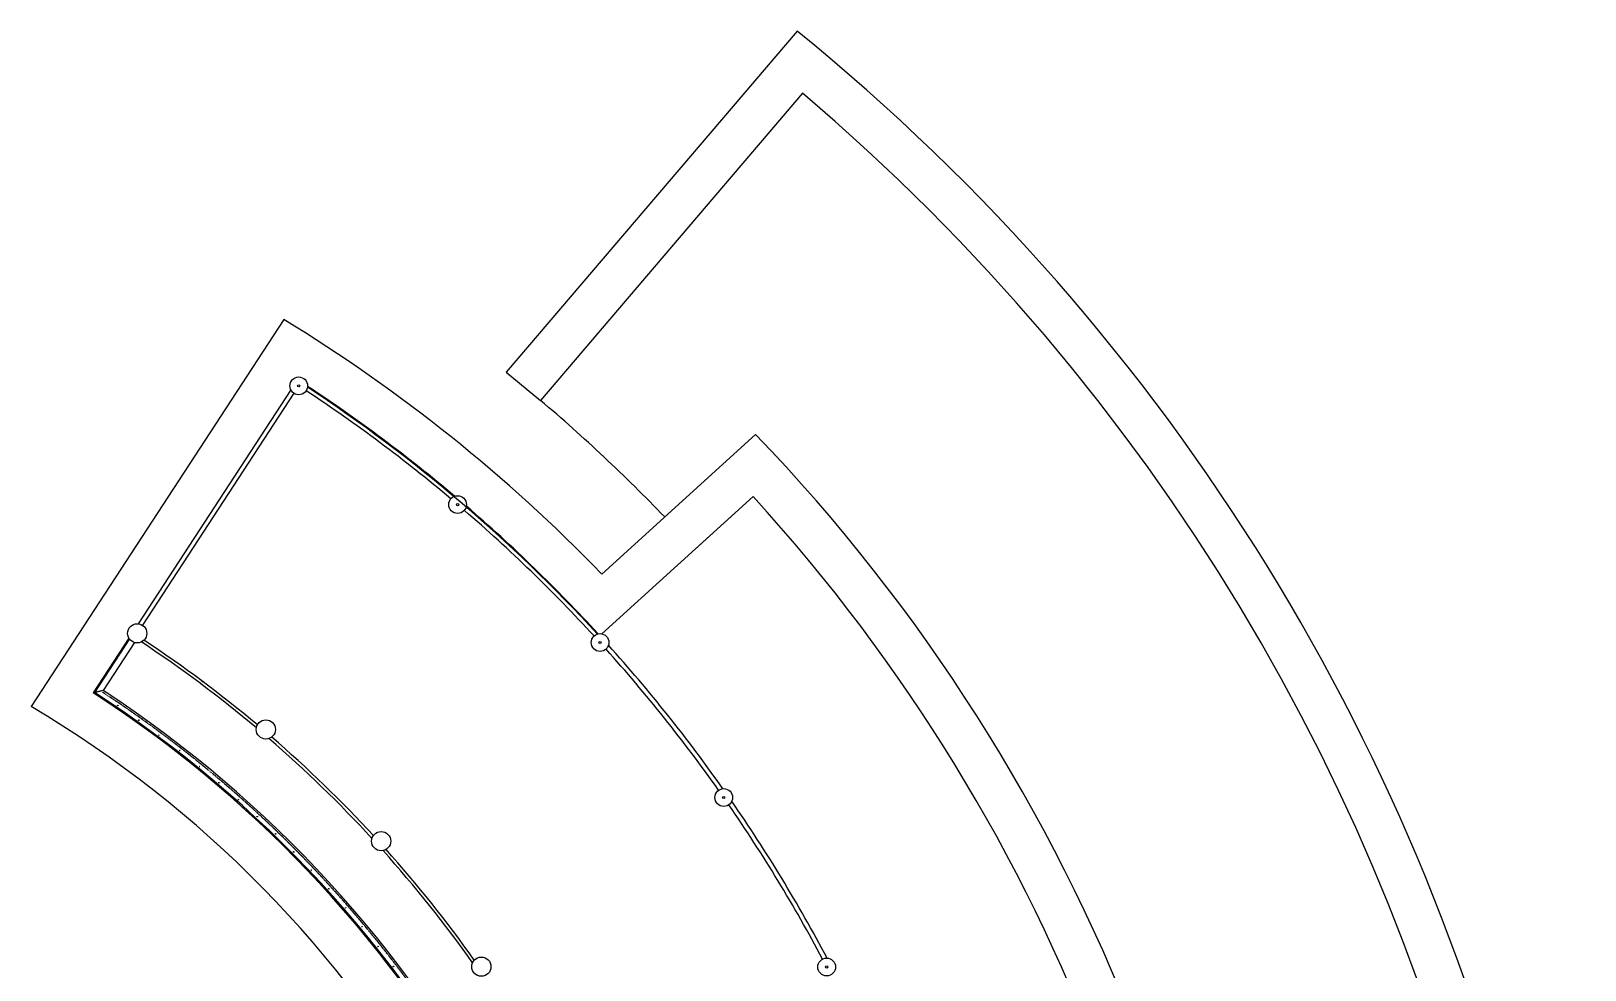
# Model space of a CAD drawing. Header units: millimetres. Extents: x -616979 to 2364082, y 43054 to 1637649.
# Drawn here: x -402809 to -350334, y 123292 to 155013 of the extents above; entities that cross this region are included whole.
import ezdxf

# ---------------------------------------------------------------- set-up
doc = ezdxf.new("R2010")
doc.units = ezdxf.units.MM
doc.linetypes.add('HIDDEN', pattern=[0.375, 0.25, -0.125])
for name, color, linetype in [('a-columns', 7, 'Continuous'), ('a-line', 7, 'Continuous'), ('a-railing', 254, 'Continuous'), ('a-shading device', 7, 'Continuous'), ('a-wall', 5, 'Continuous')]:
    doc.layers.add(name, color=color, linetype=linetype)

msp = doc.modelspace()

# ---------------------------------------------------------------- linework, layer by layer
at = {"layer": 'a-columns'}
for centre, radius in [((-393769.911, 143025.727), 300), ((-388404.794, 139014.988), 300), ((-399225.133, 134664.152), 325), ((-383594.286, 134353.495), 300), ((-394880.702, 131416.436), 325), ((-379416.764, 129117.197), 300), ((-390985.369, 127641.768), 325), ((-387602.6, 123401.649), 325), ((-375940.293, 123391.408), 300)]:
    msp.add_circle(centre, radius, dxfattribs=at)
at = {"layer": 'a-line'}
for p, q in [((-376938.431, 155012.915), (-386760.11, 143488.578)), ((-376757.617, 152912.558), (-385603.74, 142532.898)), ((-386760.11, 143488.578), (-385603.74, 142532.898)), ((-378424.932, 139284.109), (-380384.786, 137504.395))]:
    msp.add_line(p, q, dxfattribs=at)
at = {"layer": 'a-line', "color": 8}
for p, q in [((-394277.651, 145267.193), (-402809.093, 132190.494)), ((-378339.649, 141387.712), (-383536.524, 136668.511))]:
    msp.add_line(p, q, dxfattribs=at)
at = {"layer": 'a-line'}
for radius, start, end in [(72110.798, 335.06515321, 50.87164645), (70610.798, 336.25456373, 49.68223593), (56972.976, 43.9268175, 49.7113713)]:
    msp.add_arc((-422444.654, 99074.101), radius, start, end, dxfattribs=at)
at = {"layer": 'a-line', "color": 8}
for radius, start, end in [(54103.427, 44.0162132, 58.6265741), (61120.304, 358.61926448, 43.81248257), (38500, 0.3743144, 59.3352312)]:
    msp.add_arc((-422444.635, 99074.101), radius, start, end, dxfattribs=at)
at = {"layer": 'a-railing'}
for p, q in [((-399488.168, 134473.266), (-400664.862, 132666.755)), ((-399314.382, 134351.647), (-400370.916, 132731.031)), ((-400684.863, 132637.657), (-400684.918, 132637.573)), ((-400507.282, 132521.859), (-400507.325, 132521.794))]:
    msp.add_line(p, q, dxfattribs=at)
at = {"layer": 'a-railing', "color": 2, "linetype": 'HIDDEN'}
msp.add_line((-400370.916, 132731.031), (-400713.4, 132656.141), dxfattribs=at)
at = {"layer": 'a-railing'}
for centre in [(-393769.911, 143025.557), (-388404.794, 139014.818), (-383594.286, 134353.325), (-379416.764, 129117.026), (-375940.293, 123391.238)]:
    msp.add_circle(centre, 37.5, dxfattribs=at)
at = {"layer": 'a-railing', "linetype": 'HIDDEN', "ltscale": 0.058}
for centre in [(-399880.305, 132223.178), (-399174.686, 131731.721), (-398479.768, 131225.246), (-397796.028, 130704.089), (-397123.464, 130168.285), (-396462.544, 129618.183), (-395813.572, 129054.036), (-395176.846, 128476.102), (-394552.659, 127884.648), (-393941.297, 127279.946), (-393343.042, 126662.274), (-392758.17, 126031.916), (-392191.05, 125393.877), (-391637.641, 124743.91), (-391098.193, 124082.31), (-390572.95, 123409.378)]:
    msp.add_circle(centre, 12.5, dxfattribs=at)
at = {"layer": 'a-railing'}
for centre, radius, start, end in [((-422444.635, 99074.101), 40000, 0.2153747, 57.0927362), ((-422444.635, 99074.101), 40000, 3.409992, 57.0927362), ((-422435.497, 99076.451), 40028.353, 0.2082392, 57.0518157), ((-422379.903, 99105.401), 40188.039, 0.1456912, 56.7940452)]:
    msp.add_arc(centre, radius, start, end, dxfattribs=at)
at = {"layer": 'a-railing', "linetype": 'HIDDEN'}
msp.add_arc((-422371.67, 99112.974), 40117.195, 0.1350901, 56.7979551, dxfattribs=at)
at = {"layer": 'a-shading device', "color": 8}
msp.add_line((-383531.443, 134646.839), (-378424.913, 139284.109), dxfattribs=at)
for radius, start, end in [(52603.427, 42.5390588, 56.5815467), (59620.304, 358.98622049, 42.41027413)]:
    msp.add_arc((-422444.635, 99074.101), radius, start, end, dxfattribs=at)
at = {"layer": 'a-wall'}
for p, q in [((-394037.5, 142890.095), (-399193.223, 134987.582)), ((-393933.834, 142774.472), (-399047.549, 134936.346)), ((-399508.298, 134504.646), (-400713.4, 132656.141)), ((-397100.793, 132976.724), (-397060.781, 132946.74)), ((-397040.824, 133056.748), (-397000.813, 133026.763))]:
    msp.add_line(p, q, dxfattribs=at)
for radius, start, end in [(52478.427, 49.8880607, 56.551406), (52628.427, 49.8437741, 56.5956926), (52478.427, 42.5696364, 49.2329817), (52628.427, 42.5253498, 49.2772683), (42328.427, 49.9377924, 56.5016742), (42428.427, 49.9898569, 56.4496098), (52478.427, 35.2512121, 41.9145574), (52628.427, 35.2069256, 41.958844), (42328.427, 42.6193682, 49.18325), (42428.427, 42.6714326, 49.1311855), (52478.427, 27.9327879, 34.5961332), (52628.427, 27.8885013, 34.6404198), (42328.427, 35.3009439, 41.8648257), (42428.427, 35.3530083, 41.8127613)]:
    msp.add_arc((-422444.635, 99074.101), radius, start, end, dxfattribs=at)

doc.saveas('drawing.dxf')
